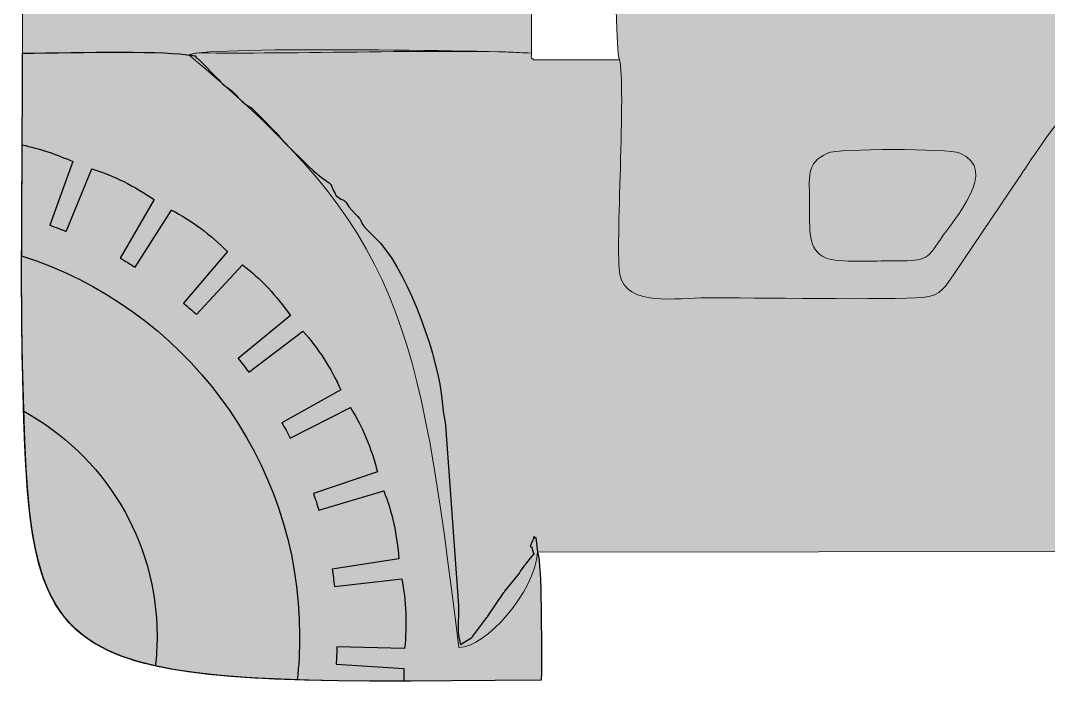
# Model space of a CAD drawing. Header units: millimetres. Extents: x -125 to 125, y -96 to 95.
# Drawn here: x -125.1 to -60.8, y -96.3 to -54.8 of the extents above; entities that cross this region are included whole.
import ezdxf

# ---------------------------------------------------------------- set-up
doc = ezdxf.new("R2010")
doc.units = ezdxf.units.MM
doc.header["$MEASUREMENT"] = 0
doc.layers.add('Camada 1', color=7, linetype='Continuous')

msp = doc.modelspace()

# ---------------------------------------------------------------- hatches: boundary and pattern name
at = {"layer": 'Camada 1', "true_color": 0xbcbebb}
h = msp.add_hatch(color=9, dxfattribs=at)
edge = h.paths.add_edge_path()
edge.add_spline(control_points=[(-87.6384, -57.2143), (-87.2176, -58.7466), (-87.9121, -69.1292), (-87.6132, -70.6198), (-87.2004, -72.6787), (-84.0563, -72.0795), (-82.1803, -72.0795), (-79.5812, -72.0795), (-70.4983, -72.2165), (-68.7002, -72.0718), (-67.4537, -71.9715), (-67.2743, -71.3224), (-66.7025, -70.5941), (-66.7025, -70.5941), (-62.641, -64.5711), (-62.641, -64.5711), (-62.1976, -63.9042), (-60.1745, -60.8137), (-59.7812, -60.7125), (-59.7812, -60.7125), (46.6512, -60.712), (46.6512, -60.712), (51.614, -60.712), (56.9037, -60.5362), (61.8153, -60.7318), (61.8153, -60.7318), (61.6889, -69.0125), (61.6889, -69.0125), (61.6889, -69.0125), (64.9458, -69.0476), (64.9458, -69.0476), (64.9458, -69.0476), (64.7451, -60.7127), (64.7451, -60.7127), (64.7451, -60.7127), (93.0135, -60.7361), (93.0135, -60.7361), (93.0135, -60.7361), (92.1336, -61.2811), (92.1336, -61.2811), (88.566, -63.0586), (86.7755, -64.5361), (83.9884, -67.2998), (83.0248, -68.2554), (82.5308, -69.2174), (81.6406, -70.1083), (81.6406, -70.1083), (71.3809, -70.1429), (71.3809, -70.1429), (70.6849, -70.132), (70.4519, -69.9589), (70.3596, -70.4715), (70.3596, -70.4715), (81.3545, -70.4765), (81.3545, -70.4765), (81.1891, -70.8557), (79.452, -73.9209), (79.1994, -74.2095), (64.4241, -74.2188), (48.8765, -74.5405), (33.7278, -74.3559), (33.7278, -74.3559), (47.664, -77.7374), (47.664, -77.7374), (49.967, -78.2472), (49.3854, -77.9583), (51.7643, -78.7377), (52.345, -78.928), (52.5974, -79.0738), (53.2622, -79.175), (54.2078, -79.3189), (54.9665, -79.5909), (56.0207, -79.6763), (56.1769, -79.4604), (56.0129, -79.7636), (56.2182, -79.3218), (56.2182, -79.3218), (56.3135, -79.0249), (56.3135, -79.0249), (57.2525, -79.1581), (57.9036, -79.4582), (58.804, -79.5839), (58.804, -79.5839), (67.8886, -81.912), (67.8886, -81.912), (69.2075, -82.3628), (71.5487, -82.2287), (73.5873, -83.1049), (73.5873, -83.1049), (75.9374, -83.6806), (75.9374, -83.6806), (75.9484, -84.435), (75.8862, -84.4919), (75.7714, -85.0966), (75.4882, -86.5887), (75.8693, -86.6323), (74.4221, -86.1134), (73.4116, -85.751), (71.7636, -85.5477), (70.6494, -85.3368), (69.008, -85.0261), (67.3863, -84.493), (65.7121, -84.1312), (64.9096, -83.9577), (63.9179, -83.8351), (63.0709, -83.6422), (61.0964, -83.1924), (57.0905, -81.9468), (55.6448, -81.8102), (55.6448, -81.8102), (55.723, -82.6657), (55.723, -82.6657), (56.7484, -83.1265), (68.352, -85.7924), (70.3887, -86.2463), (71.2629, -86.4412), (71.9929, -86.634), (72.86, -86.8515), (73.6146, -87.0407), (74.5528, -87.2186), (75.2678, -87.4419), (74.898, -89.132), (74.754, -94.0012), (75.0844, -95.9736), (75.0844, -95.9736), (80.9793, -95.9736), (80.9793, -95.9736), (81.1014, -94.0032), (80.7619, -91.618), (81.3543, -88.7007), (82.3233, -88.2877), (83.71, -89.3741), (84.5277, -88.966), (84.4757, -88.6172), (84.8152, -88.5597), (83.233, -88.2904), (82.8196, -88.22), (82.712, -88.2233), (82.3602, -88.1238), (82.3602, -88.1238), (81.8108, -87.9134), (81.8108, -87.9134), (81.7787, -87.8975), (81.7293, -87.8666), (81.7034, -87.853), (81.6772, -87.8392), (81.6294, -87.8141), (81.5959, -87.7895), (81.6172, -87.1584), (81.6355, -86.6404), (81.9334, -86.0965), (83.5237, -85.9658), (84.8853, -87.3007), (85.4806, -86.2346), (85.7227, -85.8011), (85.5222, -85.6235), (85.5214, -85.6217), (85.2821, -85.0472), (85.1703, -86.0432), (85.3778, -84.967), (85.417, -84.7635), (85.574, -84.3989), (85.6393, -84.2759), (84.9036, -84.0391), (83.2614, -83.5865), (82.4735, -83.51), (82.8127, -80.4323), (86.7125, -73.4011), (88.6037, -71.6236), (91.786, -68.6328), (93.0798, -67.4234), (97.1755, -65.5511), (102.3867, -63.1689), (108.2704, -62.4926), (114.1514, -62.8332), (117.8044, -63.0448), (121.5907, -63.8182), (125.0302, -65.2203), (125.0302, -65.2203), (125.0302, 94.0264), (125.0302, 94.0264), (125.0302, 94.1948), (125.028, 94.3627), (125.0238, 94.5302), (125.0238, 94.5302), (-87.7996, 94.5242), (-87.7996, 94.5242), (-88.0583, 88.4104), (-87.8217, 81.7635), (-87.8218, 75.5922), (-87.8218, 75.5922), (-87.8221, -38.3065), (-87.8221, -38.3065), (-87.8192, -40.854), (-88.06, -56.049), (-87.6384, -57.2143)], knot_values=[0, 0, 0, 0, 0.0153846, 0.0153846, 0.0153846, 0.0307692, 0.0307692, 0.0307692, 0.0461538, 0.0461538, 0.0461538, 0.0615385, 0.0615385, 0.0615385, 0.0769231, 0.0769231, 0.0769231, 0.0923077, 0.0923077, 0.0923077, 0.1076923, 0.1076923, 0.1076923, 0.1230769, 0.1230769, 0.1230769, 0.1384615, 0.1384615, 0.1384615, 0.1538462, 0.1538462, 0.1538462, 0.1692308, 0.1692308, 0.1692308, 0.1846154, 0.1846154, 0.1846154, 0.2, 0.2, 0.2, 0.2153846, 0.2153846, 0.2153846, 0.2307692, 0.2307692, 0.2307692, 0.2461538, 0.2461538, 0.2461538, 0.2615385, 0.2615385, 0.2615385, 0.2769231, 0.2769231, 0.2769231, 0.2923077, 0.2923077, 0.2923077, 0.3076923, 0.3076923, 0.3076923, 0.3230769, 0.3230769, 0.3230769, 0.3384615, 0.3384615, 0.3384615, 0.3538462, 0.3538462, 0.3538462, 0.3692308, 0.3692308, 0.3692308, 0.3846154, 0.3846154, 0.3846154, 0.4, 0.4, 0.4, 0.4153846, 0.4153846, 0.4153846, 0.4307692, 0.4307692, 0.4307692, 0.4461538, 0.4461538, 0.4461538, 0.4615385, 0.4615385, 0.4615385, 0.4769231, 0.4769231, 0.4769231, 0.4923077, 0.4923077, 0.4923077, 0.5076923, 0.5076923, 0.5076923, 0.5230769, 0.5230769, 0.5230769, 0.5384615, 0.5384615, 0.5384615, 0.5538462, 0.5538462, 0.5538462, 0.5692308, 0.5692308, 0.5692308, 0.5846154, 0.5846154, 0.5846154, 0.6, 0.6, 0.6, 0.6153846, 0.6153846, 0.6153846, 0.6307692, 0.6307692, 0.6307692, 0.6461538, 0.6461538, 0.6461538, 0.6615385, 0.6615385, 0.6615385, 0.6769231, 0.6769231, 0.6769231, 0.6923077, 0.6923077, 0.6923077, 0.7076923, 0.7076923, 0.7076923, 0.7230769, 0.7230769, 0.7230769, 0.7384615, 0.7384615, 0.7384615, 0.7538462, 0.7538462, 0.7538462, 0.7692308, 0.7692308, 0.7692308, 0.7846154, 0.7846154, 0.7846154, 0.8, 0.8, 0.8, 0.8153846, 0.8153846, 0.8153846, 0.8307692, 0.8307692, 0.8307692, 0.8461538, 0.8461538, 0.8461538, 0.8615385, 0.8615385, 0.8615385, 0.8769231, 0.8769231, 0.8769231, 0.8923077, 0.8923077, 0.8923077, 0.9076923, 0.9076923, 0.9076923, 0.9230769, 0.9230769, 0.9230769, 0.9384615, 0.9384615, 0.9384615, 0.9538462, 0.9538462, 0.9538462, 0.9692308, 0.9692308, 0.9692308, 0.9846154, 0.9846154, 0.9846154, 1, 1, 1, 1], degree=3, periodic=1)
at = {"layer": 'Camada 1', "true_color": 0xe0e0e0}
h = msp.add_hatch(color=254, dxfattribs=at)
edge = h.paths.add_edge_path()
edge.add_spline(control_points=[(-105.1231, -42.6985), (-105.1231, -46.2905), (-104.9583, -50.2903), (-105.1474, -53.8324), (-110.7649, -53.8265), (-116.3834, -53.8384), (-122.0009, -53.8435), (-122.9905, -53.8444), (-123.9802, -53.8451), (-124.9698, -53.8457), (-124.9698, -53.8457), (-124.9698, -56.8047), (-124.9698, -56.8047), (-121.3244, -56.7451), (-115.5779, -56.6534), (-114.5549, -56.9341), (-114.5215, -56.9149), (-114.467, -56.857), (-114.4476, -56.8907), (-114.4476, -56.8907), (-114.2182, -56.82), (-114.2182, -56.82), (-114.1788, -56.8131), (-114.1361, -56.8044), (-114.0907, -56.7986), (-113.9149, -56.7763), (-113.5576, -56.7859), (-113.3679, -56.7882), (-108.1592, -56.8496), (-96.4253, -56.5209), (-93.1387, -56.8015), (-93.1387, 33.4808), (-91.4336, 40.4809), (-98.4543, 40.4809), (-105.475, 40.4809), (-103.5425, -0.5964), (-104.3104, -0.5964), (-105.0783, -0.5964), (-104.7978, 8.0429), (-104.749, 12.1913), (-104.7183, 14.7967), (-104.4816, 29.5634), (-105.1698, 31.1338), (-105.31, 30.9824), (-104.9913, 20.5407), (-104.9994, 18.9894), (-105.0377, 11.5909), (-105.1236, 4.1932), (-105.1251, -3.2055), (-105.1246, -16.242), (-105.1238, -29.2785), (-105.1231, -42.3151), (-105.1231, -42.3151), (-105.1231, -42.6985), (-105.1231, -42.6985)], knot_values=[0, 0, 0, 0, 0.0555556, 0.0555556, 0.0555556, 0.1111111, 0.1111111, 0.1111111, 0.1666667, 0.1666667, 0.1666667, 0.2222222, 0.2222222, 0.2222222, 0.2777778, 0.2777778, 0.2777778, 0.3333333, 0.3333333, 0.3333333, 0.3888889, 0.3888889, 0.3888889, 0.4444444, 0.4444444, 0.4444444, 0.5, 0.5, 0.5, 0.5555556, 0.5555556, 0.5555556, 0.6111111, 0.6111111, 0.6111111, 0.6666667, 0.6666667, 0.6666667, 0.7222222, 0.7222222, 0.7222222, 0.7777778, 0.7777778, 0.7777778, 0.8333333, 0.8333333, 0.8333333, 0.8888889, 0.8888889, 0.8888889, 0.9444444, 0.9444444, 0.9444444, 1, 1, 1, 1], degree=3, periodic=1)
at = {"layer": 'Camada 1', "true_color": 0x3a3a3a}
h = msp.add_hatch(color=250, dxfattribs=at)
edge = h.paths.add_edge_path()
edge.add_spline(control_points=[(-92.7571, -87.9824), (-92.7571, -87.9824), (-57.5852, -87.9401), (-57.5852, -87.9401), (-57.5852, -87.9401), (-50.5838, -78.9216), (-50.5838, -78.9216), (-50.1545, -85.7791), (-51.9497, -87.52), (-47.7767, -87.5152), (-47.7767, -87.5152), (15.7609, -87.5153), (15.7609, -87.5153), (17.7072, -87.519), (19.7872, -87.9118), (19.971, -85.8864), (20.2857, -82.4188), (19.8605, -77.9195), (19.9615, -74.3071), (22.4798, -74.3042), (26.7908, -74.075), (29.3797, -74.4423), (29.3797, -74.4423), (55.8174, -80.7925), (55.8174, -80.7925), (55.8174, -80.7925), (55.5651, -81.9152), (55.5651, -81.9152), (55.5651, -81.9152), (75.7437, -86.6038), (75.7437, -86.6038), (75.7437, -86.6038), (76.431, -83.5449), (76.431, -83.5449), (76.431, -83.5449), (56.2524, -78.8563), (56.2524, -78.8563), (56.2524, -78.8563), (56.0867, -79.5937), (56.0867, -79.5937), (55.9753, -79.5855), (35.9172, -74.8244), (33.9394, -74.3493), (35.656, -74.3028), (37.6909, -74.4047), (39.3658, -74.4077), (39.3658, -74.4077), (79.1994, -74.2095), (79.1994, -74.2095), (79.452, -73.9209), (81.1891, -70.8557), (81.3545, -70.4765), (81.3545, -70.4765), (70.3596, -70.4715), (70.3596, -70.4715), (70.4519, -69.9589), (70.6849, -70.132), (71.3809, -70.1429), (71.3809, -70.1429), (81.6406, -70.1083), (81.6406, -70.1083), (82.5308, -69.2174), (83.0248, -68.2554), (83.9884, -67.2998), (86.7755, -64.5361), (88.566, -63.0586), (92.1336, -61.2811), (92.1336, -61.2811), (93.0135, -60.7361), (93.0135, -60.7361), (93.0135, -60.7361), (64.7451, -60.7127), (64.7451, -60.7127), (64.7451, -60.7127), (64.9458, -69.0476), (64.9458, -69.0476), (64.9458, -69.0476), (61.6889, -69.0125), (61.6889, -69.0125), (61.6889, -69.0125), (61.8153, -60.7318), (61.8153, -60.7318), (56.9037, -60.5362), (51.614, -60.712), (46.6512, -60.712), (46.6512, -60.712), (-59.7812, -60.7125), (-59.7812, -60.7125), (-60.1745, -60.8137), (-62.1976, -63.9042), (-62.641, -64.5711), (-62.641, -64.5711), (-66.7025, -70.5941), (-66.7025, -70.5941), (-67.2743, -71.3224), (-67.4537, -71.9715), (-68.7002, -72.0718), (-70.4983, -72.2165), (-79.5812, -72.0795), (-82.1803, -72.0795), (-84.0563, -72.0795), (-87.2004, -72.6787), (-87.6132, -70.6198), (-87.9121, -69.1292), (-87.2176, -58.7466), (-87.6384, -57.2143), (-87.6384, -57.2143), (-93.0138, -57.2139), (-93.0138, -57.2139), (-93.1696, -57.0238), (-93.1562, -57.3206), (-93.1387, -56.8015), (-95.1178, -56.6325), (-114.5549, -56.3511), (-114.5549, -56.9341), (-101.2411, -67.9243), (-100.1812, -73.5543), (-97.6902, -93.931), (-95.977, -93.931), (-92.9551, -90.4798), (-92.7571, -87.9824)], knot_values=[0, 0, 0, 0, 0.025, 0.025, 0.025, 0.05, 0.05, 0.05, 0.075, 0.075, 0.075, 0.1, 0.1, 0.1, 0.125, 0.125, 0.125, 0.15, 0.15, 0.15, 0.175, 0.175, 0.175, 0.2, 0.2, 0.2, 0.225, 0.225, 0.225, 0.25, 0.25, 0.25, 0.275, 0.275, 0.275, 0.3, 0.3, 0.3, 0.325, 0.325, 0.325, 0.35, 0.35, 0.35, 0.375, 0.375, 0.375, 0.4, 0.4, 0.4, 0.425, 0.425, 0.425, 0.45, 0.45, 0.45, 0.475, 0.475, 0.475, 0.5, 0.5, 0.5, 0.525, 0.525, 0.525, 0.55, 0.55, 0.55, 0.575, 0.575, 0.575, 0.6, 0.6, 0.6, 0.625, 0.625, 0.625, 0.65, 0.65, 0.65, 0.675, 0.675, 0.675, 0.7, 0.7, 0.7, 0.725, 0.725, 0.725, 0.75, 0.75, 0.75, 0.775, 0.775, 0.775, 0.8, 0.8, 0.8, 0.825, 0.825, 0.825, 0.85, 0.85, 0.85, 0.875, 0.875, 0.875, 0.9, 0.9, 0.9, 0.925, 0.925, 0.925, 0.95, 0.95, 0.95, 0.975, 0.975, 0.975, 1, 1, 1, 1], degree=3, periodic=1)
at = {"layer": 'Camada 1', "true_color": 0x1a1a1a}
h = msp.add_hatch(color=250, dxfattribs=at)
edge = h.paths.add_edge_path()
edge.add_spline(control_points=[(-92.5233, -95.9736), (-92.5239, -93.3599), (-92.4787, -88.9722), (-92.7571, -87.9824), (-92.7571, -87.9824), (-92.8674, -87.0582), (-92.8674, -87.0582), (-93.2562, -87.2661), (-92.7363, -86.6677), (-93.0506, -87.2563), (-93.3349, -87.7886), (-93.1024, -87.6545), (-93.1021, -87.6564), (-93.0085, -88.3546), (-92.8075, -87.8549), (-93.1926, -88.3519), (-93.1926, -88.3519), (-93.6586, -88.9285), (-93.6586, -88.9285), (-93.7756, -89.1013), (-93.8721, -89.2588), (-93.9443, -89.368), (-93.9443, -89.368), (-94.7952, -90.419), (-94.7952, -90.419), (-94.8156, -90.4445), (-94.8415, -90.4788), (-94.8614, -90.5047), (-94.8614, -90.5047), (-95.8613, -91.9758), (-95.8613, -91.9758), (-95.8805, -91.9969), (-95.9118, -92.0269), (-95.9314, -92.0479), (-95.9314, -92.0479), (-96.8105, -93.2318), (-96.8105, -93.2318), (-96.8274, -93.2548), (-96.8531, -93.2901), (-96.8707, -93.3126), (-96.8707, -93.3126), (-97.5702, -93.751), (-97.5702, -93.751), (-97.8311, -93.0401), (-97.693, -92.2758), (-97.6943, -91.3004), (-97.6943, -91.3004), (-98.5102, -80.0647), (-98.5102, -80.0647), (-98.6032, -79.4923), (-98.6807, -79.1563), (-98.7274, -78.554), (-98.9266, -75.9855), (-100.7317, -70.7779), (-102.5902, -68.6726), (-102.5902, -68.6726), (-103.5296, -67.7134), (-103.5296, -67.7134), (-103.5489, -67.6911), (-103.5813, -67.6625), (-103.5995, -67.6393), (-103.9343, -67.2126), (-103.6613, -67.2771), (-104.1506, -66.8624), (-104.1506, -66.8624), (-104.5616, -66.3916), (-104.5616, -66.3916), (-104.9385, -65.7624), (-104.933, -66.0741), (-105.2592, -65.7799), (-105.4206, -65.6344), (-105.3501, -65.6977), (-105.446, -65.5302), (-105.7587, -64.9838), (-105.4987, -65.1121), (-105.9179, -64.8184), (-107.4507, -63.7446), (-109.1104, -61.6892), (-110.5067, -60.3567), (-110.8509, -60.0283), (-110.5994, -60.2728), (-110.9312, -60.0485), (-111.4406, -59.704), (-111.4578, -59.5219), (-111.8374, -59.1985), (-112.3056, -58.7996), (-112.2267, -58.9834), (-112.7167, -58.4508), (-112.7167, -58.4508), (-113.9584, -57.1803), (-113.9584, -57.1803), (-113.9816, -57.1631), (-114.0156, -57.1364), (-114.0399, -57.121), (-114.3176, -56.946), (-113.8245, -56.9832), (-114.5549, -56.9341), (-115.5779, -56.6534), (-121.3244, -56.7451), (-124.9698, -56.8047), (-124.9698, -64.7861), (-125.09, -71.1918), (-124.9683, -76.2175), (-124.4889, -96.0132), (-124.3821, -96.301), (-92.5233, -95.9736)], knot_values=[0, 0, 0, 0, 0.0285714, 0.0285714, 0.0285714, 0.0571429, 0.0571429, 0.0571429, 0.0857143, 0.0857143, 0.0857143, 0.1142857, 0.1142857, 0.1142857, 0.1428571, 0.1428571, 0.1428571, 0.1714286, 0.1714286, 0.1714286, 0.2, 0.2, 0.2, 0.2285714, 0.2285714, 0.2285714, 0.2571429, 0.2571429, 0.2571429, 0.2857143, 0.2857143, 0.2857143, 0.3142857, 0.3142857, 0.3142857, 0.3428571, 0.3428571, 0.3428571, 0.3714286, 0.3714286, 0.3714286, 0.4, 0.4, 0.4, 0.4285714, 0.4285714, 0.4285714, 0.4571429, 0.4571429, 0.4571429, 0.4857143, 0.4857143, 0.4857143, 0.5142857, 0.5142857, 0.5142857, 0.5428571, 0.5428571, 0.5428571, 0.5714286, 0.5714286, 0.5714286, 0.6, 0.6, 0.6, 0.6285714, 0.6285714, 0.6285714, 0.6571429, 0.6571429, 0.6571429, 0.6857143, 0.6857143, 0.6857143, 0.7142857, 0.7142857, 0.7142857, 0.7428571, 0.7428571, 0.7428571, 0.7714286, 0.7714286, 0.7714286, 0.8, 0.8, 0.8, 0.8285714, 0.8285714, 0.8285714, 0.8571429, 0.8571429, 0.8571429, 0.8857143, 0.8857143, 0.8857143, 0.9142857, 0.9142857, 0.9142857, 0.9428571, 0.9428571, 0.9428571, 0.9714286, 0.9714286, 0.9714286, 1, 1, 1, 1], degree=3, periodic=1)
at = {"layer": 'Camada 1', "true_color": 0x2c2c2a}
h = msp.add_hatch(color=250, dxfattribs=at)
edge = h.paths.add_edge_path()
edge.add_spline(control_points=[(-101.1286, -96.034), (-101.1187, -95.7706), (-101.1174, -95.5094), (-101.1255, -95.2514), (-101.1255, -95.2514), (-105.3523, -94.9722), (-105.3523, -94.9722), (-105.3288, -94.6116), (-105.3123, -94.2491), (-105.303, -93.8848), (-105.303, -93.8848), (-101.0742, -93.9948), (-101.0742, -93.9948), (-100.9258, -92.5233), (-100.9645, -91.011), (-101.256, -89.6417), (-101.256, -89.6417), (-105.4637, -90.1169), (-105.4637, -90.1169), (-105.5042, -89.755), (-105.5517, -89.3951), (-105.6062, -89.0376), (-105.6062, -89.0376), (-101.4285, -88.3959), (-101.4285, -88.3959), (-101.5436, -86.9214), (-101.8501, -85.44), (-102.38, -84.1441), (-102.38, -84.1441), (-106.4321, -85.3572), (-106.4321, -85.3572), (-106.5363, -85.0087), (-106.6473, -84.663), (-106.7649, -84.3205), (-106.7649, -84.3205), (-102.7709, -82.9487), (-102.7709, -82.9487), (-103.1458, -81.5181), (-103.7104, -80.1146), (-104.4618, -78.9334), (-104.4618, -78.9334), (-108.2355, -80.847), (-108.2355, -80.847), (-108.4001, -80.523), (-108.571, -80.2027), (-108.748, -79.8864), (-108.748, -79.8864), (-105.0587, -77.8263), (-105.0587, -77.8263), (-105.6816, -76.4849), (-106.4863, -75.2039), (-107.4354, -74.1748), (-107.4354, -74.1748), (-110.813, -76.7304), (-110.813, -76.7304), (-111.0323, -76.441), (-111.2572, -76.1562), (-111.4876, -75.876), (-111.4876, -75.876), (-108.2193, -73.1913), (-108.2193, -73.1913), (-109.0704, -71.9817), (-110.0897, -70.8639), (-111.2064, -70.0195), (-111.2064, -70.0195), (-114.0777, -73.135), (-114.0777, -73.135), (-114.3444, -72.8891), (-114.616, -72.6484), (-114.8924, -72.4132), (-114.8924, -72.4132), (-112.1523, -69.1908), (-112.1523, -69.1908), (-113.2046, -68.1514), (-114.4061, -67.2322), (-115.655, -66.5995), (-115.655, -66.5995), (-117.926, -70.1723), (-117.926, -70.1723), (-118.2318, -69.9775), (-118.5417, -69.7887), (-118.8556, -69.6059), (-118.8556, -69.6059), (-116.7329, -65.9518), (-116.7329, -65.9518), (-117.953, -65.1157), (-119.2986, -64.4243), (-120.6399, -64.0233), (-120.6399, -64.0233), (-122.2393, -67.939), (-122.2393, -67.939), (-122.5747, -67.8018), (-122.9134, -67.6712), (-123.2553, -67.5472), (-123.2553, -67.5472), (-121.8158, -63.5772), (-121.8158, -63.5772), (-122.8389, -63.1173), (-123.9183, -62.7524), (-124.9869, -62.5345), (-125.015, -67.9229), (-125.0594, -72.4566), (-124.9683, -76.2175), (-124.5367, -94.0405), (-124.4022, -96.0494), (-101.1286, -96.034)], knot_values=[0, 0, 0, 0, 0.0285714, 0.0285714, 0.0285714, 0.0571429, 0.0571429, 0.0571429, 0.0857143, 0.0857143, 0.0857143, 0.1142857, 0.1142857, 0.1142857, 0.1428571, 0.1428571, 0.1428571, 0.1714286, 0.1714286, 0.1714286, 0.2, 0.2, 0.2, 0.2285714, 0.2285714, 0.2285714, 0.2571429, 0.2571429, 0.2571429, 0.2857143, 0.2857143, 0.2857143, 0.3142857, 0.3142857, 0.3142857, 0.3428571, 0.3428571, 0.3428571, 0.3714286, 0.3714286, 0.3714286, 0.4, 0.4, 0.4, 0.4285714, 0.4285714, 0.4285714, 0.4571429, 0.4571429, 0.4571429, 0.4857143, 0.4857143, 0.4857143, 0.5142857, 0.5142857, 0.5142857, 0.5428571, 0.5428571, 0.5428571, 0.5714286, 0.5714286, 0.5714286, 0.6, 0.6, 0.6, 0.6285714, 0.6285714, 0.6285714, 0.6571429, 0.6571429, 0.6571429, 0.6857143, 0.6857143, 0.6857143, 0.7142857, 0.7142857, 0.7142857, 0.7428571, 0.7428571, 0.7428571, 0.7714286, 0.7714286, 0.7714286, 0.8, 0.8, 0.8, 0.8285714, 0.8285714, 0.8285714, 0.8571429, 0.8571429, 0.8571429, 0.8857143, 0.8857143, 0.8857143, 0.9142857, 0.9142857, 0.9142857, 0.9428571, 0.9428571, 0.9428571, 0.9714286, 0.9714286, 0.9714286, 1, 1, 1, 1], degree=3, periodic=1)
h = msp.add_hatch(color=250, dxfattribs=at)
edge = h.paths.add_edge_path()
edge.add_spline(control_points=[(-74.6232, -63.0416), (-76.0107, -63.6836), (-75.753, -64.5203), (-75.7429, -66.2688), (-75.7342, -67.7845), (-75.9169, -69.0928), (-74.7083, -69.6064), (-74.0076, -69.9042), (-71.5196, -69.7668), (-70.6146, -69.7703), (-68.5672, -69.778), (-68.4413, -69.7866), (-67.568, -68.444), (-66.7097, -67.1245), (-63.8461, -64.0828), (-66.3584, -63.0448), (-67.0746, -62.7489), (-73.9866, -62.7471), (-74.6232, -63.0416)], knot_values=[0, 0, 0, 0, 0.1666667, 0.1666667, 0.1666667, 0.3333333, 0.3333333, 0.3333333, 0.5, 0.5, 0.5, 0.6666667, 0.6666667, 0.6666667, 0.8333333, 0.8333333, 0.8333333, 1, 1, 1, 1], degree=3, periodic=1)
at = {"layer": 'Camada 1', "true_color": 0x1a1a1a}
h = msp.add_hatch(color=250, dxfattribs=at)
edge = h.paths.add_edge_path()
edge.add_spline(control_points=[(-107.79, -95.9535), (-107.6901, -95.0505), (-107.6371, -94.1336), (-107.6371, -93.2047), (-107.6371, -82.1068), (-114.9605, -72.6657), (-125.0213, -69.4639), (-125.0271, -71.9472), (-125.0173, -74.1943), (-124.9683, -76.2175), (-124.5825, -92.1473), (-124.4333, -95.4438), (-107.79, -95.9535)], knot_values=[0, 0, 0, 0, 0.25, 0.25, 0.25, 0.5, 0.5, 0.5, 0.75, 0.75, 0.75, 1, 1, 1, 1], degree=3, periodic=1)
at = {"layer": 'Camada 1', "true_color": 0x000000}
h = msp.add_hatch(color=18, dxfattribs=at)
edge = h.paths.add_edge_path()
edge.add_spline(control_points=[(-116.6664, -95.0853), (-116.5935, -94.4681), (-116.5548, -93.8408), (-116.5548, -93.2046), (-116.5548, -87.1675), (-119.9306, -81.894), (-124.8909, -79.1743), (-124.5882, -89.3624), (-123.855, -93.487), (-116.6664, -95.0853)], knot_values=[0, 0, 0, 0, 0.3333333, 0.3333333, 0.3333333, 0.6666667, 0.6666667, 0.6666667, 1, 1, 1, 1], degree=3, periodic=1)

# ---------------------------------------------------------------- linework, layer by layer
at = {"layer": 'Camada 1', "lineweight": 9}
for points, knots in [([(-87.6384, -57.2143), (-87.2176, -58.7466), (-87.9121, -69.1292), (-87.6132, -70.6198), (-87.2004, -72.6787), (-84.0563, -72.0795), (-82.1803, -72.0795), (-79.5812, -72.0795), (-70.4983, -72.2165), (-68.7002, -72.0718), (-67.4537, -71.9715), (-67.2743, -71.3224), (-66.7025, -70.5941), (-66.7025, -70.5941), (-62.641, -64.5711), (-62.641, -64.5711), (-62.1976, -63.9042), (-60.1745, -60.8137), (-59.7812, -60.7125), (-59.7812, -60.7125), (46.6512, -60.712), (46.6512, -60.712), (51.614, -60.712), (56.9037, -60.5362), (61.8153, -60.7318), (61.8153, -60.7318), (61.6889, -69.0125), (61.6889, -69.0125), (61.6889, -69.0125), (64.9458, -69.0476), (64.9458, -69.0476), (64.9458, -69.0476), (64.7451, -60.7127), (64.7451, -60.7127), (64.7451, -60.7127), (93.0135, -60.7361), (93.0135, -60.7361), (93.0135, -60.7361), (92.1336, -61.2811), (92.1336, -61.2811), (88.566, -63.0586), (86.7755, -64.5361), (83.9884, -67.2998), (83.0248, -68.2554), (82.5308, -69.2174), (81.6406, -70.1083), (81.6406, -70.1083), (71.3809, -70.1429), (71.3809, -70.1429), (70.6849, -70.132), (70.4519, -69.9589), (70.3596, -70.4715), (70.3596, -70.4715), (81.3545, -70.4765), (81.3545, -70.4765), (81.1891, -70.8557), (79.452, -73.9209), (79.1994, -74.2095), (64.4241, -74.2188), (48.8765, -74.5405), (33.7278, -74.3559), (33.7278, -74.3559), (47.664, -77.7374), (47.664, -77.7374), (49.967, -78.2472), (49.3854, -77.9583), (51.7643, -78.7377), (52.345, -78.928), (52.5974, -79.0738), (53.2622, -79.175), (54.2078, -79.3189), (54.9665, -79.5909), (56.0207, -79.6763), (56.1769, -79.4604), (56.0129, -79.7636), (56.2182, -79.3218), (56.2182, -79.3218), (56.3135, -79.0249), (56.3135, -79.0249), (57.2525, -79.1581), (57.9036, -79.4582), (58.804, -79.5839), (58.804, -79.5839), (67.8886, -81.912), (67.8886, -81.912), (69.2075, -82.3628), (71.5487, -82.2287), (73.5873, -83.1049), (73.5873, -83.1049), (75.9374, -83.6806), (75.9374, -83.6806), (75.9484, -84.435), (75.8862, -84.4919), (75.7714, -85.0966), (75.4882, -86.5887), (75.8693, -86.6323), (74.4221, -86.1134), (73.4116, -85.751), (71.7636, -85.5477), (70.6494, -85.3368), (69.008, -85.0261), (67.3863, -84.493), (65.7121, -84.1312), (64.9096, -83.9577), (63.9179, -83.8351), (63.0709, -83.6422), (61.0964, -83.1924), (57.0905, -81.9468), (55.6448, -81.8102), (55.6448, -81.8102), (55.723, -82.6657), (55.723, -82.6657), (56.7484, -83.1265), (68.352, -85.7924), (70.3887, -86.2463), (71.2629, -86.4412), (71.9929, -86.634), (72.86, -86.8515), (73.6146, -87.0407), (74.5528, -87.2186), (75.2678, -87.4419), (74.898, -89.132), (74.754, -94.0012), (75.0844, -95.9736), (75.0844, -95.9736), (80.9793, -95.9736), (80.9793, -95.9736), (81.1014, -94.0032), (80.7619, -91.618), (81.3543, -88.7007), (82.3233, -88.2877), (83.71, -89.3741), (84.5277, -88.966), (84.4757, -88.6172), (84.8152, -88.5597), (83.233, -88.2904), (82.8196, -88.22), (82.712, -88.2233), (82.3602, -88.1238), (82.3602, -88.1238), (81.8108, -87.9134), (81.8108, -87.9134), (81.7787, -87.8975), (81.7293, -87.8666), (81.7034, -87.853), (81.6772, -87.8392), (81.6294, -87.8141), (81.5959, -87.7895), (81.6172, -87.1584), (81.6355, -86.6404), (81.9334, -86.0965), (83.5237, -85.9658), (84.8853, -87.3007), (85.4806, -86.2346), (85.7227, -85.8011), (85.5222, -85.6235), (85.5214, -85.6217), (85.2821, -85.0472), (85.1703, -86.0432), (85.3778, -84.967), (85.417, -84.7635), (85.574, -84.3989), (85.6393, -84.2759), (84.9036, -84.0391), (83.2614, -83.5865), (82.4735, -83.51), (82.8127, -80.4323), (86.7125, -73.4011), (88.6037, -71.6236), (91.786, -68.6328), (93.0798, -67.4234), (97.1755, -65.5511), (102.3867, -63.1689), (108.2704, -62.4926), (114.1514, -62.8332), (117.8044, -63.0448), (121.5907, -63.8182), (125.0302, -65.2203), (125.0302, -65.2203), (125.0302, 94.0264), (125.0302, 94.0264), (125.0302, 94.1948), (125.028, 94.3627), (125.0238, 94.5302), (125.0238, 94.5302), (-87.7996, 94.5242), (-87.7996, 94.5242), (-88.0583, 88.4104), (-87.8217, 81.7635), (-87.8218, 75.5922), (-87.8218, 75.5922), (-87.8221, -38.3065), (-87.8221, -38.3065), (-87.8192, -40.854), (-88.06, -56.049), (-87.6384, -57.2143)], [0, 0, 0, 0, 0.0153846, 0.0153846, 0.0153846, 0.0307692, 0.0307692, 0.0307692, 0.0461538, 0.0461538, 0.0461538, 0.0615385, 0.0615385, 0.0615385, 0.0769231, 0.0769231, 0.0769231, 0.0923077, 0.0923077, 0.0923077, 0.1076923, 0.1076923, 0.1076923, 0.1230769, 0.1230769, 0.1230769, 0.1384615, 0.1384615, 0.1384615, 0.1538462, 0.1538462, 0.1538462, 0.1692308, 0.1692308, 0.1692308, 0.1846154, 0.1846154, 0.1846154, 0.2, 0.2, 0.2, 0.2153846, 0.2153846, 0.2153846, 0.2307692, 0.2307692, 0.2307692, 0.2461538, 0.2461538, 0.2461538, 0.2615385, 0.2615385, 0.2615385, 0.2769231, 0.2769231, 0.2769231, 0.2923077, 0.2923077, 0.2923077, 0.3076923, 0.3076923, 0.3076923, 0.3230769, 0.3230769, 0.3230769, 0.3384615, 0.3384615, 0.3384615, 0.3538462, 0.3538462, 0.3538462, 0.3692308, 0.3692308, 0.3692308, 0.3846154, 0.3846154, 0.3846154, 0.4, 0.4, 0.4, 0.4153846, 0.4153846, 0.4153846, 0.4307692, 0.4307692, 0.4307692, 0.4461538, 0.4461538, 0.4461538, 0.4615385, 0.4615385, 0.4615385, 0.4769231, 0.4769231, 0.4769231, 0.4923077, 0.4923077, 0.4923077, 0.5076923, 0.5076923, 0.5076923, 0.5230769, 0.5230769, 0.5230769, 0.5384615, 0.5384615, 0.5384615, 0.5538462, 0.5538462, 0.5538462, 0.5692308, 0.5692308, 0.5692308, 0.5846154, 0.5846154, 0.5846154, 0.6, 0.6, 0.6, 0.6153846, 0.6153846, 0.6153846, 0.6307692, 0.6307692, 0.6307692, 0.6461538, 0.6461538, 0.6461538, 0.6615385, 0.6615385, 0.6615385, 0.6769231, 0.6769231, 0.6769231, 0.6923077, 0.6923077, 0.6923077, 0.7076923, 0.7076923, 0.7076923, 0.7230769, 0.7230769, 0.7230769, 0.7384615, 0.7384615, 0.7384615, 0.7538462, 0.7538462, 0.7538462, 0.7692308, 0.7692308, 0.7692308, 0.7846154, 0.7846154, 0.7846154, 0.8, 0.8, 0.8, 0.8153846, 0.8153846, 0.8153846, 0.8307692, 0.8307692, 0.8307692, 0.8461538, 0.8461538, 0.8461538, 0.8615385, 0.8615385, 0.8615385, 0.8769231, 0.8769231, 0.8769231, 0.8923077, 0.8923077, 0.8923077, 0.9076923, 0.9076923, 0.9076923, 0.9230769, 0.9230769, 0.9230769, 0.9384615, 0.9384615, 0.9384615, 0.9538462, 0.9538462, 0.9538462, 0.9692308, 0.9692308, 0.9692308, 0.9846154, 0.9846154, 0.9846154, 1, 1, 1, 1]), ([(-105.1231, -42.6985), (-105.1231, -46.2905), (-104.9583, -50.2903), (-105.1474, -53.8324), (-110.7649, -53.8265), (-116.3834, -53.8384), (-122.0009, -53.8435), (-122.9905, -53.8444), (-123.9802, -53.8451), (-124.9698, -53.8457), (-124.9698, -53.8457), (-124.9698, -56.8047), (-124.9698, -56.8047), (-121.3244, -56.7451), (-115.5779, -56.6534), (-114.5549, -56.9341), (-114.5215, -56.9149), (-114.467, -56.857), (-114.4476, -56.8907), (-114.4476, -56.8907), (-114.2182, -56.82), (-114.2182, -56.82), (-114.1788, -56.8131), (-114.1361, -56.8044), (-114.0907, -56.7986), (-113.9149, -56.7763), (-113.5576, -56.7859), (-113.3679, -56.7882), (-108.1592, -56.8496), (-96.4253, -56.5209), (-93.1387, -56.8015), (-93.1387, 33.4808), (-91.4336, 40.4809), (-98.4543, 40.4809), (-105.475, 40.4809), (-103.5425, -0.5964), (-104.3104, -0.5964), (-105.0783, -0.5964), (-104.7978, 8.0429), (-104.749, 12.1913), (-104.7183, 14.7967), (-104.4816, 29.5634), (-105.1698, 31.1338), (-105.31, 30.9824), (-104.9913, 20.5407), (-104.9994, 18.9894), (-105.0377, 11.5909), (-105.1236, 4.1932), (-105.1251, -3.2055), (-105.1246, -16.242), (-105.1238, -29.2785), (-105.1231, -42.3151), (-105.1231, -42.3151), (-105.1231, -42.6985), (-105.1231, -42.6985)], [0, 0, 0, 0, 0.0555556, 0.0555556, 0.0555556, 0.1111111, 0.1111111, 0.1111111, 0.1666667, 0.1666667, 0.1666667, 0.2222222, 0.2222222, 0.2222222, 0.2777778, 0.2777778, 0.2777778, 0.3333333, 0.3333333, 0.3333333, 0.3888889, 0.3888889, 0.3888889, 0.4444444, 0.4444444, 0.4444444, 0.5, 0.5, 0.5, 0.5555556, 0.5555556, 0.5555556, 0.6111111, 0.6111111, 0.6111111, 0.6666667, 0.6666667, 0.6666667, 0.7222222, 0.7222222, 0.7222222, 0.7777778, 0.7777778, 0.7777778, 0.8333333, 0.8333333, 0.8333333, 0.8888889, 0.8888889, 0.8888889, 0.9444444, 0.9444444, 0.9444444, 1, 1, 1, 1]), ([(-92.7571, -87.9824), (-92.7571, -87.9824), (-57.5852, -87.9401), (-57.5852, -87.9401), (-57.5852, -87.9401), (-50.5838, -78.9216), (-50.5838, -78.9216), (-50.1545, -85.7791), (-51.9497, -87.52), (-47.7767, -87.5152), (-47.7767, -87.5152), (15.7609, -87.5153), (15.7609, -87.5153), (17.7072, -87.519), (19.7872, -87.9118), (19.971, -85.8864), (20.2857, -82.4188), (19.8605, -77.9195), (19.9615, -74.3071), (22.4798, -74.3042), (26.7908, -74.075), (29.3797, -74.4423), (29.3797, -74.4423), (55.8174, -80.7925), (55.8174, -80.7925), (55.8174, -80.7925), (55.5651, -81.9152), (55.5651, -81.9152), (55.5651, -81.9152), (75.7437, -86.6038), (75.7437, -86.6038), (75.7437, -86.6038), (76.431, -83.5449), (76.431, -83.5449), (76.431, -83.5449), (56.2524, -78.8563), (56.2524, -78.8563), (56.2524, -78.8563), (56.0867, -79.5937), (56.0867, -79.5937), (55.9753, -79.5855), (35.9172, -74.8244), (33.9394, -74.3493), (35.656, -74.3028), (37.6909, -74.4047), (39.3658, -74.4077), (39.3658, -74.4077), (79.1994, -74.2095), (79.1994, -74.2095), (79.452, -73.9209), (81.1891, -70.8557), (81.3545, -70.4765), (81.3545, -70.4765), (70.3596, -70.4715), (70.3596, -70.4715), (70.4519, -69.9589), (70.6849, -70.132), (71.3809, -70.1429), (71.3809, -70.1429), (81.6406, -70.1083), (81.6406, -70.1083), (82.5308, -69.2174), (83.0248, -68.2554), (83.9884, -67.2998), (86.7755, -64.5361), (88.566, -63.0586), (92.1336, -61.2811), (92.1336, -61.2811), (93.0135, -60.7361), (93.0135, -60.7361), (93.0135, -60.7361), (64.7451, -60.7127), (64.7451, -60.7127), (64.7451, -60.7127), (64.9458, -69.0476), (64.9458, -69.0476), (64.9458, -69.0476), (61.6889, -69.0125), (61.6889, -69.0125), (61.6889, -69.0125), (61.8153, -60.7318), (61.8153, -60.7318), (56.9037, -60.5362), (51.614, -60.712), (46.6512, -60.712), (46.6512, -60.712), (-59.7812, -60.7125), (-59.7812, -60.7125), (-60.1745, -60.8137), (-62.1976, -63.9042), (-62.641, -64.5711), (-62.641, -64.5711), (-66.7025, -70.5941), (-66.7025, -70.5941), (-67.2743, -71.3224), (-67.4537, -71.9715), (-68.7002, -72.0718), (-70.4983, -72.2165), (-79.5812, -72.0795), (-82.1803, -72.0795), (-84.0563, -72.0795), (-87.2004, -72.6787), (-87.6132, -70.6198), (-87.9121, -69.1292), (-87.2176, -58.7466), (-87.6384, -57.2143), (-87.6384, -57.2143), (-93.0138, -57.2139), (-93.0138, -57.2139), (-93.1696, -57.0238), (-93.1562, -57.3206), (-93.1387, -56.8015), (-95.1178, -56.6325), (-114.5549, -56.3511), (-114.5549, -56.9341), (-101.2411, -67.9243), (-100.1812, -73.5543), (-97.6902, -93.931), (-95.977, -93.931), (-92.9551, -90.4798), (-92.7571, -87.9824)], [0, 0, 0, 0, 0.025, 0.025, 0.025, 0.05, 0.05, 0.05, 0.075, 0.075, 0.075, 0.1, 0.1, 0.1, 0.125, 0.125, 0.125, 0.15, 0.15, 0.15, 0.175, 0.175, 0.175, 0.2, 0.2, 0.2, 0.225, 0.225, 0.225, 0.25, 0.25, 0.25, 0.275, 0.275, 0.275, 0.3, 0.3, 0.3, 0.325, 0.325, 0.325, 0.35, 0.35, 0.35, 0.375, 0.375, 0.375, 0.4, 0.4, 0.4, 0.425, 0.425, 0.425, 0.45, 0.45, 0.45, 0.475, 0.475, 0.475, 0.5, 0.5, 0.5, 0.525, 0.525, 0.525, 0.55, 0.55, 0.55, 0.575, 0.575, 0.575, 0.6, 0.6, 0.6, 0.625, 0.625, 0.625, 0.65, 0.65, 0.65, 0.675, 0.675, 0.675, 0.7, 0.7, 0.7, 0.725, 0.725, 0.725, 0.75, 0.75, 0.75, 0.775, 0.775, 0.775, 0.8, 0.8, 0.8, 0.825, 0.825, 0.825, 0.85, 0.85, 0.85, 0.875, 0.875, 0.875, 0.9, 0.9, 0.9, 0.925, 0.925, 0.925, 0.95, 0.95, 0.95, 0.975, 0.975, 0.975, 1, 1, 1, 1]), ([(-92.5233, -95.9736), (-92.5239, -93.3599), (-92.4787, -88.9722), (-92.7571, -87.9824), (-92.7571, -87.9824), (-92.8674, -87.0582), (-92.8674, -87.0582), (-93.2562, -87.2661), (-92.7363, -86.6677), (-93.0506, -87.2563), (-93.3349, -87.7886), (-93.1024, -87.6545), (-93.1021, -87.6564), (-93.0085, -88.3546), (-92.8075, -87.8549), (-93.1926, -88.3519), (-93.1926, -88.3519), (-93.6586, -88.9285), (-93.6586, -88.9285), (-93.7756, -89.1013), (-93.8721, -89.2588), (-93.9443, -89.368), (-93.9443, -89.368), (-94.7952, -90.419), (-94.7952, -90.419), (-94.8156, -90.4445), (-94.8415, -90.4788), (-94.8614, -90.5047), (-94.8614, -90.5047), (-95.8613, -91.9758), (-95.8613, -91.9758), (-95.8805, -91.9969), (-95.9118, -92.0269), (-95.9314, -92.0479), (-95.9314, -92.0479), (-96.8105, -93.2318), (-96.8105, -93.2318), (-96.8274, -93.2548), (-96.8531, -93.2901), (-96.8707, -93.3126), (-96.8707, -93.3126), (-97.5702, -93.751), (-97.5702, -93.751), (-97.8311, -93.0401), (-97.693, -92.2758), (-97.6943, -91.3004), (-97.6943, -91.3004), (-98.5102, -80.0647), (-98.5102, -80.0647), (-98.6032, -79.4923), (-98.6807, -79.1563), (-98.7274, -78.554), (-98.9266, -75.9855), (-100.7317, -70.7779), (-102.5902, -68.6726), (-102.5902, -68.6726), (-103.5296, -67.7134), (-103.5296, -67.7134), (-103.5489, -67.6911), (-103.5813, -67.6625), (-103.5995, -67.6393), (-103.9343, -67.2126), (-103.6613, -67.2771), (-104.1506, -66.8624), (-104.1506, -66.8624), (-104.5616, -66.3916), (-104.5616, -66.3916), (-104.9385, -65.7624), (-104.933, -66.0741), (-105.2592, -65.7799), (-105.4206, -65.6344), (-105.3501, -65.6977), (-105.446, -65.5302), (-105.7587, -64.9838), (-105.4987, -65.1121), (-105.9179, -64.8184), (-107.4507, -63.7446), (-109.1104, -61.6892), (-110.5067, -60.3567), (-110.8509, -60.0283), (-110.5994, -60.2728), (-110.9312, -60.0485), (-111.4406, -59.704), (-111.4578, -59.5219), (-111.8374, -59.1985), (-112.3056, -58.7996), (-112.2267, -58.9834), (-112.7167, -58.4508), (-112.7167, -58.4508), (-113.9584, -57.1803), (-113.9584, -57.1803), (-113.9816, -57.1631), (-114.0156, -57.1364), (-114.0399, -57.121), (-114.3176, -56.946), (-113.8245, -56.9832), (-114.5549, -56.9341), (-115.5779, -56.6534), (-121.3244, -56.7451), (-124.9698, -56.8047), (-124.9698, -64.7861), (-125.09, -71.1918), (-124.9683, -76.2175), (-124.4889, -96.0132), (-124.3821, -96.301), (-92.5233, -95.9736)], [0, 0, 0, 0, 0.0285714, 0.0285714, 0.0285714, 0.0571429, 0.0571429, 0.0571429, 0.0857143, 0.0857143, 0.0857143, 0.1142857, 0.1142857, 0.1142857, 0.1428571, 0.1428571, 0.1428571, 0.1714286, 0.1714286, 0.1714286, 0.2, 0.2, 0.2, 0.2285714, 0.2285714, 0.2285714, 0.2571429, 0.2571429, 0.2571429, 0.2857143, 0.2857143, 0.2857143, 0.3142857, 0.3142857, 0.3142857, 0.3428571, 0.3428571, 0.3428571, 0.3714286, 0.3714286, 0.3714286, 0.4, 0.4, 0.4, 0.4285714, 0.4285714, 0.4285714, 0.4571429, 0.4571429, 0.4571429, 0.4857143, 0.4857143, 0.4857143, 0.5142857, 0.5142857, 0.5142857, 0.5428571, 0.5428571, 0.5428571, 0.5714286, 0.5714286, 0.5714286, 0.6, 0.6, 0.6, 0.6285714, 0.6285714, 0.6285714, 0.6571429, 0.6571429, 0.6571429, 0.6857143, 0.6857143, 0.6857143, 0.7142857, 0.7142857, 0.7142857, 0.7428571, 0.7428571, 0.7428571, 0.7714286, 0.7714286, 0.7714286, 0.8, 0.8, 0.8, 0.8285714, 0.8285714, 0.8285714, 0.8571429, 0.8571429, 0.8571429, 0.8857143, 0.8857143, 0.8857143, 0.9142857, 0.9142857, 0.9142857, 0.9428571, 0.9428571, 0.9428571, 0.9714286, 0.9714286, 0.9714286, 1, 1, 1, 1]), ([(-74.6232, -63.0416), (-76.0107, -63.6836), (-75.753, -64.5203), (-75.7429, -66.2688), (-75.7342, -67.7845), (-75.9169, -69.0928), (-74.7083, -69.6064), (-74.0076, -69.9042), (-71.5196, -69.7668), (-70.6146, -69.7703), (-68.5672, -69.778), (-68.4413, -69.7866), (-67.568, -68.444), (-66.7097, -67.1245), (-63.8461, -64.0828), (-66.3584, -63.0448), (-67.0746, -62.7489), (-73.9866, -62.7471), (-74.6232, -63.0416)], [0, 0, 0, 0, 0.1666667, 0.1666667, 0.1666667, 0.3333333, 0.3333333, 0.3333333, 0.5, 0.5, 0.5, 0.6666667, 0.6666667, 0.6666667, 0.8333333, 0.8333333, 0.8333333, 1, 1, 1, 1]), ([(-116.6664, -95.0853), (-116.5935, -94.4681), (-116.5548, -93.8408), (-116.5548, -93.2046), (-116.5548, -87.1675), (-119.9306, -81.894), (-124.8909, -79.1743)], [0, 0, 0, 0, 0.5, 0.5, 0.5, 1, 1, 1, 1])]:
    msp.add_open_spline(points, degree=3, knots=knots, dxfattribs=at)
at = {"layer": 'Camada 1', "color": 250}
for points, knots in [([(-92.5233, -95.9736), (-92.5239, -93.3599), (-92.4787, -88.9722), (-92.7571, -87.9824), (-92.7571, -87.9824), (-92.8674, -87.0582), (-92.8674, -87.0582), (-93.2562, -87.2661), (-92.7363, -86.6677), (-93.0506, -87.2563), (-93.3349, -87.7886), (-93.1024, -87.6545), (-93.1021, -87.6564), (-93.0085, -88.3546), (-92.8075, -87.8549), (-93.1926, -88.3519), (-93.1926, -88.3519), (-93.6586, -88.9285), (-93.6586, -88.9285), (-93.7756, -89.1013), (-93.8721, -89.2588), (-93.9443, -89.368), (-93.9443, -89.368), (-94.7952, -90.419), (-94.7952, -90.419), (-94.8156, -90.4445), (-94.8415, -90.4788), (-94.8614, -90.5047), (-94.8614, -90.5047), (-95.8613, -91.9758), (-95.8613, -91.9758), (-95.8805, -91.9969), (-95.9118, -92.0269), (-95.9314, -92.0479), (-95.9314, -92.0479), (-96.8105, -93.2318), (-96.8105, -93.2318), (-96.8274, -93.2548), (-96.8531, -93.2901), (-96.8707, -93.3126), (-96.8707, -93.3126), (-97.5702, -93.751), (-97.5702, -93.751), (-97.8311, -93.0401), (-97.693, -92.2758), (-97.6943, -91.3004), (-97.6943, -91.3004), (-98.5102, -80.0647), (-98.5102, -80.0647), (-98.6032, -79.4923), (-98.6807, -79.1563), (-98.7274, -78.554), (-98.9266, -75.9855), (-100.7317, -70.7779), (-102.5902, -68.6726), (-102.5902, -68.6726), (-103.5296, -67.7134), (-103.5296, -67.7134), (-103.5489, -67.6911), (-103.5813, -67.6625), (-103.5995, -67.6393), (-103.9343, -67.2126), (-103.6613, -67.2771), (-104.1506, -66.8624), (-104.1506, -66.8624), (-104.5616, -66.3916), (-104.5616, -66.3916), (-104.9385, -65.7624), (-104.933, -66.0741), (-105.2592, -65.7799), (-105.4206, -65.6344), (-105.3501, -65.6977), (-105.446, -65.5302), (-105.7587, -64.9838), (-105.4987, -65.1121), (-105.9179, -64.8184), (-107.4507, -63.7446), (-109.1104, -61.6892), (-110.5067, -60.3567), (-110.8509, -60.0283), (-110.5994, -60.2728), (-110.9312, -60.0485), (-111.4406, -59.704), (-111.4578, -59.5219), (-111.8374, -59.1985), (-112.3056, -58.7996), (-112.2267, -58.9834), (-112.7167, -58.4508), (-112.7167, -58.4508), (-113.9584, -57.1803), (-113.9584, -57.1803), (-113.9816, -57.1631), (-114.0156, -57.1364), (-114.0399, -57.121), (-114.3176, -56.946), (-113.8245, -56.9832), (-114.5549, -56.9341), (-115.5779, -56.6534), (-121.3244, -56.7451), (-124.9698, -56.8047), (-124.9698, -64.7861), (-125.09, -71.1918), (-124.9683, -76.2175), (-124.4889, -96.0132), (-124.3821, -96.301), (-92.5233, -95.9736)], [0, 0, 0, 0, 0.0285714, 0.0285714, 0.0285714, 0.0571429, 0.0571429, 0.0571429, 0.0857143, 0.0857143, 0.0857143, 0.1142857, 0.1142857, 0.1142857, 0.1428571, 0.1428571, 0.1428571, 0.1714286, 0.1714286, 0.1714286, 0.2, 0.2, 0.2, 0.2285714, 0.2285714, 0.2285714, 0.2571429, 0.2571429, 0.2571429, 0.2857143, 0.2857143, 0.2857143, 0.3142857, 0.3142857, 0.3142857, 0.3428571, 0.3428571, 0.3428571, 0.3714286, 0.3714286, 0.3714286, 0.4, 0.4, 0.4, 0.4285714, 0.4285714, 0.4285714, 0.4571429, 0.4571429, 0.4571429, 0.4857143, 0.4857143, 0.4857143, 0.5142857, 0.5142857, 0.5142857, 0.5428571, 0.5428571, 0.5428571, 0.5714286, 0.5714286, 0.5714286, 0.6, 0.6, 0.6, 0.6285714, 0.6285714, 0.6285714, 0.6571429, 0.6571429, 0.6571429, 0.6857143, 0.6857143, 0.6857143, 0.7142857, 0.7142857, 0.7142857, 0.7428571, 0.7428571, 0.7428571, 0.7714286, 0.7714286, 0.7714286, 0.8, 0.8, 0.8, 0.8285714, 0.8285714, 0.8285714, 0.8571429, 0.8571429, 0.8571429, 0.8857143, 0.8857143, 0.8857143, 0.9142857, 0.9142857, 0.9142857, 0.9428571, 0.9428571, 0.9428571, 0.9714286, 0.9714286, 0.9714286, 1, 1, 1, 1]), ([(-101.1286, -96.034), (-101.1187, -95.7706), (-101.1174, -95.5094), (-101.1255, -95.2514), (-101.1255, -95.2514), (-105.3523, -94.9722), (-105.3523, -94.9722), (-105.3288, -94.6116), (-105.3123, -94.2491), (-105.303, -93.8848), (-105.303, -93.8848), (-101.0742, -93.9948), (-101.0742, -93.9948), (-100.9258, -92.5233), (-100.9645, -91.011), (-101.256, -89.6417), (-101.256, -89.6417), (-105.4637, -90.1169), (-105.4637, -90.1169), (-105.5042, -89.755), (-105.5517, -89.3951), (-105.6062, -89.0376), (-105.6062, -89.0376), (-101.4285, -88.3959), (-101.4285, -88.3959), (-101.5436, -86.9214), (-101.8501, -85.44), (-102.38, -84.1441), (-102.38, -84.1441), (-106.4321, -85.3572), (-106.4321, -85.3572), (-106.5363, -85.0087), (-106.6473, -84.663), (-106.7649, -84.3205), (-106.7649, -84.3205), (-102.7709, -82.9487), (-102.7709, -82.9487), (-103.1458, -81.5181), (-103.7104, -80.1146), (-104.4618, -78.9334), (-104.4618, -78.9334), (-108.2355, -80.847), (-108.2355, -80.847), (-108.4001, -80.523), (-108.571, -80.2027), (-108.748, -79.8864), (-108.748, -79.8864), (-105.0587, -77.8263), (-105.0587, -77.8263), (-105.6816, -76.4849), (-106.4863, -75.2039), (-107.4354, -74.1748), (-107.4354, -74.1748), (-110.813, -76.7304), (-110.813, -76.7304), (-111.0323, -76.441), (-111.2572, -76.1562), (-111.4876, -75.876), (-111.4876, -75.876), (-108.2193, -73.1913), (-108.2193, -73.1913), (-109.0704, -71.9817), (-110.0897, -70.8639), (-111.2064, -70.0195), (-111.2064, -70.0195), (-114.0777, -73.135), (-114.0777, -73.135), (-114.3444, -72.8891), (-114.616, -72.6484), (-114.8924, -72.4132), (-114.8924, -72.4132), (-112.1523, -69.1908), (-112.1523, -69.1908), (-113.2046, -68.1514), (-114.4061, -67.2322), (-115.655, -66.5995), (-115.655, -66.5995), (-117.926, -70.1723), (-117.926, -70.1723), (-118.2318, -69.9775), (-118.5417, -69.7887), (-118.8556, -69.6059), (-118.8556, -69.6059), (-116.7329, -65.9518), (-116.7329, -65.9518), (-117.953, -65.1157), (-119.2986, -64.4243), (-120.6399, -64.0233), (-120.6399, -64.0233), (-122.2393, -67.939), (-122.2393, -67.939), (-122.5747, -67.8018), (-122.9134, -67.6712), (-123.2553, -67.5472), (-123.2553, -67.5472), (-121.8158, -63.5772), (-121.8158, -63.5772), (-122.8389, -63.1173), (-123.9183, -62.7524), (-124.9869, -62.5345), (-125.015, -67.9229), (-125.0594, -72.4566), (-124.9683, -76.2175), (-124.5367, -94.0405), (-124.4022, -96.0494), (-101.1286, -96.034)], [0, 0, 0, 0, 0.0285714, 0.0285714, 0.0285714, 0.0571429, 0.0571429, 0.0571429, 0.0857143, 0.0857143, 0.0857143, 0.1142857, 0.1142857, 0.1142857, 0.1428571, 0.1428571, 0.1428571, 0.1714286, 0.1714286, 0.1714286, 0.2, 0.2, 0.2, 0.2285714, 0.2285714, 0.2285714, 0.2571429, 0.2571429, 0.2571429, 0.2857143, 0.2857143, 0.2857143, 0.3142857, 0.3142857, 0.3142857, 0.3428571, 0.3428571, 0.3428571, 0.3714286, 0.3714286, 0.3714286, 0.4, 0.4, 0.4, 0.4285714, 0.4285714, 0.4285714, 0.4571429, 0.4571429, 0.4571429, 0.4857143, 0.4857143, 0.4857143, 0.5142857, 0.5142857, 0.5142857, 0.5428571, 0.5428571, 0.5428571, 0.5714286, 0.5714286, 0.5714286, 0.6, 0.6, 0.6, 0.6285714, 0.6285714, 0.6285714, 0.6571429, 0.6571429, 0.6571429, 0.6857143, 0.6857143, 0.6857143, 0.7142857, 0.7142857, 0.7142857, 0.7428571, 0.7428571, 0.7428571, 0.7714286, 0.7714286, 0.7714286, 0.8, 0.8, 0.8, 0.8285714, 0.8285714, 0.8285714, 0.8571429, 0.8571429, 0.8571429, 0.8857143, 0.8857143, 0.8857143, 0.9142857, 0.9142857, 0.9142857, 0.9428571, 0.9428571, 0.9428571, 0.9714286, 0.9714286, 0.9714286, 1, 1, 1, 1]), ([(-107.79, -95.9535), (-107.6901, -95.0505), (-107.6371, -94.1336), (-107.6371, -93.2047), (-107.6371, -82.1068), (-114.9605, -72.6657), (-125.0213, -69.4639), (-125.0271, -71.9472), (-125.0173, -74.1943), (-124.9683, -76.2175), (-124.5825, -92.1473), (-124.4333, -95.4438), (-107.79, -95.9535)], [0, 0, 0, 0, 0.25, 0.25, 0.25, 0.5, 0.5, 0.5, 0.75, 0.75, 0.75, 1, 1, 1, 1])]:
    msp.add_open_spline(points, degree=3, knots=knots, dxfattribs=at)
at = {"layer": 'Camada 1', "color": 250, "lineweight": 9}
msp.add_open_spline([(-101.1286, -96.034), (-101.1187, -95.7706), (-101.1174, -95.5094), (-101.1255, -95.2514), (-101.1255, -95.2514), (-105.3523, -94.9722), (-105.3523, -94.9722), (-105.3288, -94.6116), (-105.3123, -94.2491), (-105.303, -93.8848), (-105.303, -93.8848), (-101.0742, -93.9948), (-101.0742, -93.9948), (-100.9258, -92.5233), (-100.9645, -91.011), (-101.256, -89.6417), (-101.256, -89.6417), (-105.4637, -90.1169), (-105.4637, -90.1169), (-105.5042, -89.755), (-105.5517, -89.3951), (-105.6062, -89.0376), (-105.6062, -89.0376), (-101.4285, -88.3959), (-101.4285, -88.3959), (-101.5436, -86.9214), (-101.8501, -85.44), (-102.38, -84.1441), (-102.38, -84.1441), (-106.4321, -85.3572), (-106.4321, -85.3572), (-106.5363, -85.0087), (-106.6473, -84.663), (-106.7649, -84.3205), (-106.7649, -84.3205), (-102.7709, -82.9487), (-102.7709, -82.9487), (-103.1458, -81.5181), (-103.7104, -80.1146), (-104.4618, -78.9334), (-104.4618, -78.9334), (-108.2355, -80.847), (-108.2355, -80.847), (-108.4001, -80.523), (-108.571, -80.2027), (-108.748, -79.8864), (-108.748, -79.8864), (-105.0587, -77.8263), (-105.0587, -77.8263), (-105.6816, -76.4849), (-106.4863, -75.2039), (-107.4354, -74.1748), (-107.4354, -74.1748), (-110.813, -76.7304), (-110.813, -76.7304), (-111.0323, -76.441), (-111.2572, -76.1562), (-111.4876, -75.876), (-111.4876, -75.876), (-108.2193, -73.1913), (-108.2193, -73.1913), (-109.0704, -71.9817), (-110.0897, -70.8639), (-111.2064, -70.0195), (-111.2064, -70.0195), (-114.0777, -73.135), (-114.0777, -73.135), (-114.3444, -72.8891), (-114.616, -72.6484), (-114.8924, -72.4132), (-114.8924, -72.4132), (-112.1523, -69.1908), (-112.1523, -69.1908), (-113.2046, -68.1514), (-114.4061, -67.2322), (-115.655, -66.5995), (-115.655, -66.5995), (-117.926, -70.1723), (-117.926, -70.1723), (-118.2318, -69.9775), (-118.5417, -69.7887), (-118.8556, -69.6059), (-118.8556, -69.6059), (-116.7329, -65.9518), (-116.7329, -65.9518), (-117.953, -65.1157), (-119.2986, -64.4243), (-120.6399, -64.0233), (-120.6399, -64.0233), (-122.2393, -67.939), (-122.2393, -67.939), (-122.5747, -67.8018), (-122.9134, -67.6712), (-123.2553, -67.5472), (-123.2553, -67.5472), (-121.8158, -63.5772), (-121.8158, -63.5772), (-122.8389, -63.1173), (-123.9183, -62.7524), (-124.9869, -62.5345)], degree=3, knots=[0, 0, 0, 0, 0.030303, 0.030303, 0.030303, 0.0606061, 0.0606061, 0.0606061, 0.0909091, 0.0909091, 0.0909091, 0.1212121, 0.1212121, 0.1212121, 0.1515152, 0.1515152, 0.1515152, 0.1818182, 0.1818182, 0.1818182, 0.2121212, 0.2121212, 0.2121212, 0.2424242, 0.2424242, 0.2424242, 0.2727273, 0.2727273, 0.2727273, 0.3030303, 0.3030303, 0.3030303, 0.3333333, 0.3333333, 0.3333333, 0.3636364, 0.3636364, 0.3636364, 0.3939394, 0.3939394, 0.3939394, 0.4242424, 0.4242424, 0.4242424, 0.4545455, 0.4545455, 0.4545455, 0.4848485, 0.4848485, 0.4848485, 0.5151515, 0.5151515, 0.5151515, 0.5454545, 0.5454545, 0.5454545, 0.5757576, 0.5757576, 0.5757576, 0.6060606, 0.6060606, 0.6060606, 0.6363636, 0.6363636, 0.6363636, 0.6666667, 0.6666667, 0.6666667, 0.6969697, 0.6969697, 0.6969697, 0.7272727, 0.7272727, 0.7272727, 0.7575758, 0.7575758, 0.7575758, 0.7878788, 0.7878788, 0.7878788, 0.8181818, 0.8181818, 0.8181818, 0.8484848, 0.8484848, 0.8484848, 0.8787879, 0.8787879, 0.8787879, 0.9090909, 0.9090909, 0.9090909, 0.9393939, 0.9393939, 0.9393939, 0.969697, 0.969697, 0.969697, 1, 1, 1, 1], dxfattribs=at)
at = {"layer": 'Camada 1'}
msp.add_open_spline([(-116.6664, -95.0853), (-116.5935, -94.4681), (-116.5548, -93.8408), (-116.5548, -93.2046), (-116.5548, -87.1675), (-119.9306, -81.894), (-124.8909, -79.1743), (-124.5882, -89.3624), (-123.855, -93.487), (-116.6664, -95.0853)], degree=3, knots=[0, 0, 0, 0, 0.3333333, 0.3333333, 0.3333333, 0.6666667, 0.6666667, 0.6666667, 1, 1, 1, 1], dxfattribs=at)

doc.saveas('drawing.dxf')
